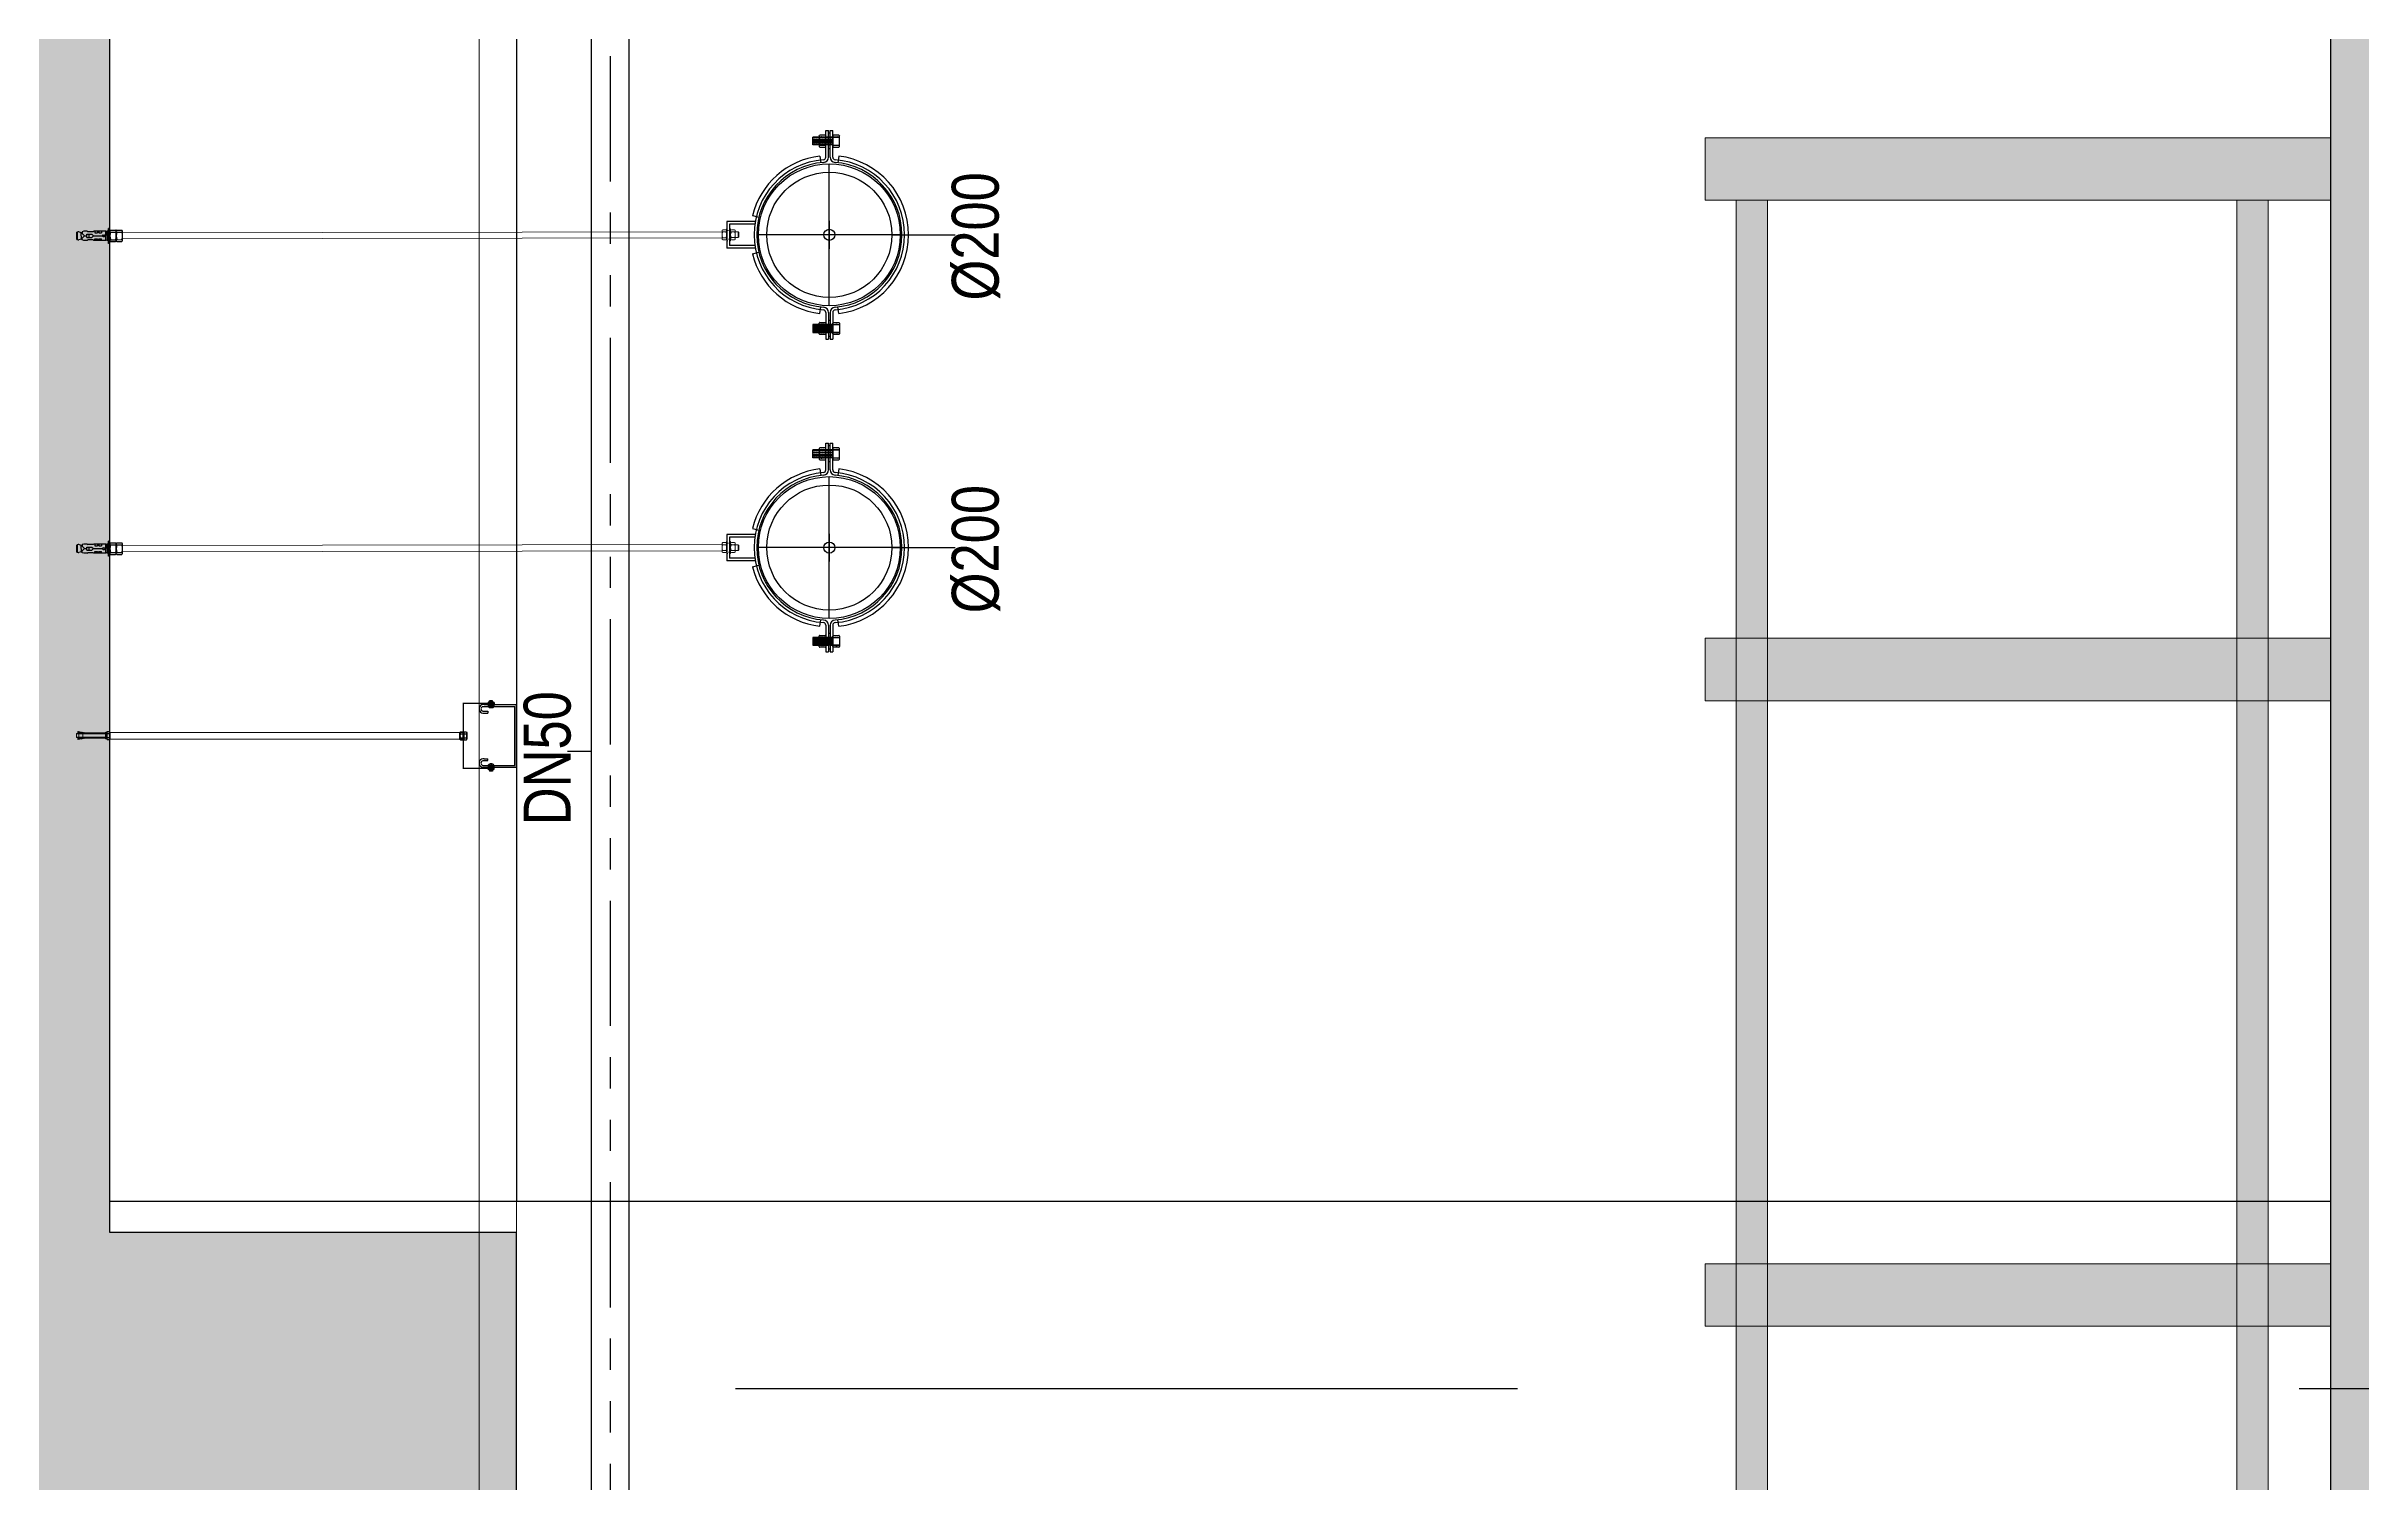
# Model space of a CAD drawing. Header units: millimetres. Extents: x -379292 to 1221486, y 92049 to 447512.
# Drawn here: x -33176 to -29475, y 176469 to 178765 of the extents above; entities that cross this region are included whole.
import ezdxf
from ezdxf.enums import TextEntityAlignment as Align

# ---------------------------------------------------------------- set-up
doc = ezdxf.new("R2010")
doc.units = ezdxf.units.MM
for name, pattern in [('ACISOTGB', [9, 4, -1, 1, -1, 1, -1]), ('CENTER', [2, 1.25, -0.25, 0.25, -0.25]), ('CENTRE', [50.8, 31.75, -6.35, 6.35, -6.35]), ('DASHDOT', [25.4, 12.7, -6.35, 0, -6.35]), ('SOGUKSU1', [72, 60, -6, 0, -6])]:
    doc.linetypes.add(name, pattern=pattern)
for name, color, linetype in [('05_AXIS', 211, 'CENTER'), ('05_CONCRETE', 6, 'Continuous'), ('05_CONCRETE VIEW', 142, 'Continuous'), ('05_HATCH CONCRETE', 141, 'Continuous'), ('1-PISSU-BORUSU', 6, 'PIS'), ('E-CT-TEXT', 7, 'Continuous'), ('INKA', 142, 'Continuous'), ('M_YANGIN_SPR_ CAP', 7, 'Continuous'), ('OZD_TAVA', 50, 'Continuous')]:
    doc.layers.add(name, color=color, linetype=linetype)
for name, color, linetype, lineweight in [('05_VIEW 1', 8, 'Continuous', 9), ('1-MIMARI', 8, 'Continuous', 9), ('1-YANGIN BORUSU-3', 1, 'SOGUKSU1', 30), ('e_kesit_cizgisi', 7, 'Continuous', 9)]:
    doc.layers.add(name, color=color, linetype=linetype, lineweight=lineweight)
doc.styles.add('cagdas', font='arial.ttf', dxfattribs={"width": 0.8, "height": 20})
doc.styles.add('DOA.ARIAL', font='arial.ttf')
doc.styles.get("Standard").update_dxf_attribs({"font": 'segoeuil.ttf'})
doc.linetypes.add('PIS', pattern='A,2.5,-0.09,[")",Standard,S=0.1,R=0,X=0,Y=-0.05],-0.035', length=2.625)
doc.linetypes.add('ZIGZAG', pattern='A,0.0001,-0.2,[131,ltypeshp.shx,S=0.2,R=0,X=-0.2,Y=0],-0.4,[131,ltypeshp.shx,S=0.2,R=180,X=0.2,Y=0],-0.2', length=0.8001)

# ---------------------------------------------------------------- blocks, each defined once
blk = doc.blocks.new('202_KorkulukGorDikme')
at = {"ltscale": 25}
h = blk.add_hatch(color=253, dxfattribs=at)
h.dxf.hatch_style = 1
h.paths.add_polyline_path([(-50, 0), (-50, 1000), (50, 1000), (50, 0)])
at = {"color": 0, "linetype": 'ByBlock', "ltscale": 25}
blk.add_lwpolyline([(-50, 0), (-50, 1000), (50, 1000), (50, 0)], close=True, dxfattribs=at)
blk = doc.blocks.new('*U1081')
at = {"ltscale": 25}
h = blk.add_hatch(color=253, dxfattribs=at)
h.dxf.hatch_style = 1
h.paths.add_polyline_path([(100, 950), (9600, 950), (9600, 900), (100, 900)])
h = blk.add_hatch(color=253, dxfattribs=at)
h.dxf.hatch_style = 1
h.paths.add_polyline_path([(100, 150), (9600, 150), (9600, 100), (100, 100)])
at = {"color": 0, "linetype": 'ByBlock', "ltscale": 25}
for points in [[(100, 950), (9600, 950), (9600, 900), (100, 900)], [(100, 150), (9600, 150), (9600, 100), (100, 100)]]:
    blk.add_lwpolyline(points, close=True, dxfattribs=at)
at = {"color": 0}
blk.add_lwpolyline([(100, 900), (9600, 900), (9600, 150), (100, 150)], close=True, dxfattribs=at)
at = {"ltscale": 25}
for p in [(50, 0), (850, 0), (1850, 0)]:
    blk.add_blockref('202_KorkulukGorDikme', p, dxfattribs=at)
blk = doc.blocks.new('A$C6a8db8d0')
at = {"layer": '05_HATCH CONCRETE', "ltscale": 25}
h = blk.add_hatch(dxfattribs=at)
h.set_pattern_fill('ANSI33', color=256, scale=1.5, angle=180, style=0)
h.set_pattern_definition([(225, (-88179.537, -273658.197), (6.7351921, -6.7351921), []), (225, (-88186.273, -273658.197), (6.7351921, -6.7351921), [4.7625, -2.38125])])
h.paths.add_polyline_path([(5815, 1180), (5795, 1180), (5795, 1160), (-1895, 1160), (-1895, 1080), (-1845, 1080), (-1845, 1145), (-1635, 1145), (-1635, 1090), (-1595, 1090), (-1595, 1145), (-1335, 1145), (-1335, 1090), (-1295, 1090), (-1295, 1145), (-1090, 1145), (-1090, 1080), (-1040, 1080), (-1040, 1145), (-835, 1145), (-835, 1090), (-795, 1090), (-795, 1145), (-535, 1145), (-535, 1090), (-495, 1090), (-495, 1145), (-290, 1145), (-290, 1080), (-240, 1080), (-240, 1145), (-35, 1145), (-35, 1090), (5, 1090), (5, 1145), (265, 1145), (265, 1090), (305, 1090), (305, 1145), (510, 1145), (510, 1080), (560, 1080), (560, 1145), (765, 1145), (765, 1090), (805, 1090), (805, 1145), (1065, 1145), (1065, 1090), (1105, 1090), (1105, 1145), (1310, 1145), (1310, 1080), (1360, 1080), (1360, 1145), (1565, 1145), (1565, 1090), (1605, 1090), (1605, 1145), (1865, 1145), (1865, 1090), (1905, 1090), (1905, 1145), (2110, 1145), (2110, 1080), (2160, 1080), (2160, 1145), (2365, 1145), (2365, 1090), (2405, 1090), (2405, 1145), (2665, 1145), (2665, 1090), (2705, 1090), (2705, 1145), (2910, 1145), (2910, 1080), (2960, 1080), (2960, 1145), (3165, 1145), (3165, 1090), (3205, 1090), (3205, 1145), (3465, 1145), (3465, 1090), (3505, 1090), (3505, 1145), (3710, 1145), (3710, 1080), (3760, 1080), (3760, 1145), (3965, 1145), (3965, 1090), (4005, 1090), (4005, 1145), (4265, 1145), (4265, 1090), (4305, 1090), (4305, 1145), (4510, 1145), (4510, 1080), (4560, 1080), (4560, 1145), (4765, 1145), (4765, 1090), (4805, 1090), (4805, 1145), (5065, 1145), (5065, 1090), (5105, 1090), (5105, 1145), (5310, 1145), (5310, 1080), (5360, 1080), (5360, 1145), (5540, 1145), (5540, 1090), (5580, 1090), (5580, 1145), (5765, 1145), (5765, 1080), (5815, 1080)])
at = {"layer": '05_HATCH CONCRETE', "ltscale": 25, "transparency": 33554671}
h = blk.add_hatch(dxfattribs=at)
h.set_pattern_fill('ANSI33', color=256, scale=1.5, angle=180)
h.set_pattern_definition([(225, (-8686.666, 32930.851), (6.735192, -6.735192), []), (225, (-8693.402, 32930.851), (6.735192, -6.735192), [4.7625, -2.38125])])
h.paths.add_polyline_path([(-8675, 790), (-8675, 420), (-8725, 420), (-8725, 370), (9165, 370), (9165, 420), (9115, 420), (9115, 810), (9095, 810), (9095, 790), (5815, 790), (5815, 810), (5795, 810), (5795, 790), (-1895, 790), (-1895, 710), (-1845, 710), (-1845, 775), (-1635, 775), (-1635, 720), (-1595, 720), (-1595, 775), (-1335, 775), (-1335, 720), (-1295, 720), (-1295, 775), (-1090, 775), (-1090, 710), (-1040, 710), (-1040, 775), (-835, 775), (-835, 720), (-795, 720), (-795, 775), (-535, 775), (-535, 720), (-495, 720), (-495, 775), (-290, 775), (-290, 710), (-240, 710), (-240, 775), (-35, 775), (-35, 720), (5, 720), (5, 775), (265, 775), (265, 720), (305, 720), (305, 775), (510, 775), (510, 710), (560, 710), (560, 775), (765, 775), (765, 720), (805, 720), (805, 775), (1065, 775), (1065, 720), (1105, 720), (1105, 775), (1310, 775), (1310, 710), (1360, 710), (1360, 775), (1565, 775), (1565, 720), (1605, 720), (1605, 775), (1865, 775), (1865, 720), (1905, 720), (1905, 775), (2110, 775), (2110, 710), (2160, 710), (2160, 775), (2365, 775), (2365, 720), (2405, 720), (2405, 775), (2665, 775), (2665, 720), (2705, 720), (2705, 775), (2910, 775), (2910, 710), (2960, 710), (2960, 775), (3165, 775), (3165, 720), (3205, 720), (3205, 775), (3465, 775), (3465, 720), (3505, 720), (3505, 775), (3710, 775), (3710, 710), (3760, 710), (3760, 775), (3965, 775), (3965, 720), (4005, 720), (4005, 775), (4265, 775), (4265, 720), (4305, 720), (4305, 775), (4510, 775), (4510, 710), (4560, 710), (4560, 775), (4765, 775), (4765, 720), (4805, 720), (4805, 775), (5065, 775), (5065, 720), (5105, 720), (5105, 775), (5310, 775), (5310, 710), (5360, 710), (5360, 775), (5540, 775), (5540, 720), (5580, 720), (5580, 775), (5760, 775), (5760, 710), (5810, 710), (5810, 775), (6110, 775), (6110, 710), (6160, 710), (6160, 775), (6365, 775), (6365, 720), (6405, 720), (6405, 775), (6665, 775), (6665, 720), (6705, 720), (6705, 775), (6910, 775), (6910, 710), (6960, 710), (6960, 775), (7165, 775), (7165, 720), (7205, 720), (7205, 775), (7465, 775), (7465, 720), (7505, 720), (7505, 775), (7710, 775), (7710, 710), (7760, 710), (7760, 775), (7965, 775), (7965, 720), (8005, 720), (8005, 775), (8265, 775), (8265, 720), (8305, 720), (8305, 775), (8510, 775), (8510, 710), (8560, 710), (8560, 775), (8790, 775), (8790, 720), (8830, 720), (8830, 775), (9085, 775), (9085, 420), (-8645, 420), (-8645, 775), (-8270, 775), (-8270, 710), (-8220, 710), (-8220, 775), (-8015, 775), (-8015, 720), (-7975, 720), (-7975, 775), (-7715, 775), (-7715, 720), (-7675, 720), (-7675, 775), (-7470, 775), (-7470, 710), (-7420, 710), (-7420, 775), (-7215, 775), (-7215, 720), (-7175, 720), (-7175, 775), (-6915, 775), (-6915, 720), (-6875, 720), (-6875, 775), (-6670, 775), (-6670, 710), (-6620, 710), (-6620, 775), (-6415, 775), (-6415, 720), (-6375, 720), (-6375, 775), (-6115, 775), (-6115, 720), (-6075, 720), (-6075, 775), (-5870, 775), (-5870, 710), (-5820, 710), (-5820, 775), (-5615, 775), (-5615, 720), (-5575, 720), (-5575, 775), (-5315, 775), (-5315, 720), (-5275, 720), (-5275, 775), (-5070, 775), (-5070, 710), (-5020, 710), (-5020, 775), (-4815, 775), (-4815, 720), (-4775, 720), (-4775, 775), (-4515, 775), (-4515, 720), (-4475, 720), (-4475, 775), (-4270, 775), (-4270, 710), (-4220, 710), (-4220, 775), (-4015, 775), (-4015, 720), (-3975, 720), (-3975, 775), (-3715, 775), (-3715, 720), (-3675, 720), (-3675, 775), (-3470, 775), (-3470, 710), (-3420, 710), (-3420, 775), (-3215, 775), (-3215, 720), (-3175, 720), (-3175, 775), (-2915, 775), (-2915, 720), (-2875, 720), (-2875, 775), (-2670, 775), (-2670, 710), (-2620, 710), (-2620, 775), (-2435, 775), (-2435, 720), (-2395, 720), (-2395, 775), (-2175, 775), (-2175, 720), (-2135, 720), (-2135, 775), (-1955, 775), (-1955, 710), (-1905, 710), (-1905, 790)])
at = {"layer": '05_AXIS', "ltscale": 500}
blk.add_line((-1065, 170), (-1065, 1660), dxfattribs=at)
at = {"layer": '05_CONCRETE'}
for points in [[(-1090, 1080), (-1040, 1080), (-1040, 1145), (-835, 1145), (-835, 1090), (-795, 1090), (-795, 1145), (-535, 1145), (-535, 1090), (-495, 1090), (-495, 1145), (-290, 1145), (-290, 1080), (-240, 1080), (-240, 1145), (-35, 1145), (-35, 1090), (5, 1090), (5, 1145), (265, 1145), (265, 1090), (305, 1090)], [(5795, 790), (-1895, 790)]]:
    blk.add_lwpolyline(points, dxfattribs=at)
at = {"layer": '05_CONCRETE VIEW', "ltscale": 20, "flags": 128}
for points in [[(-1035, 1145), (-1035, 790)], [(-295, 1080), (-1035, 1080)]]:
    blk.add_lwpolyline(points, dxfattribs=at)
at = {"layer": '05_VIEW 1', "ltscale": 25, "xscale": -0.1, "yscale": 0.1, "zscale": 0.1}
blk.add_blockref('*U1081', (-865, 790), dxfattribs=at)
blk = doc.blocks.new('A$Cdf426c59')
at = {"layer": '1-PISSU-BORUSU', "color": 1, "linetype": 'DASHDOT', "ltscale": 7.5}
for p, q in [((0, -5.67), (0, 5.67)), ((5.67, 0), (-5.67, 0))]:
    blk.add_line(p, q, dxfattribs=at)
at = {"layer": '1-PISSU-BORUSU', "color": 1, "linetype": 'Continuous'}
blk.add_circle((0, 0), 5.67, dxfattribs=at)
at = {"layer": '1-PISSU-BORUSU', "linetype": 'Continuous'}
blk.add_circle((0, 0), 5, dxfattribs=at)
blk = doc.blocks.new('INKA M12 SOMUN')
at = {"layer": 'INKA', "linetype": 'Continuous'}
for p, q in [((4150.36, 639.91), (4150.36, 640.71)), ((4150.46, 640.81), (4152.06, 640.81)), ((4152.06, 639.81), (4150.46, 639.81)), ((4150.66, 639.81), (4150.66, 640.81)), ((4151.86, 640.81), (4151.86, 639.81)), ((4152.16, 640.71), (4152.16, 639.91))]:
    blk.add_line(p, q, dxfattribs=at)
at = {"layer": 'INKA', "linetype": 'ZIGZAG', "ltscale": 0.1}
for p, q in [((4150.66, 639.81), (4150.66, 640.81)), ((4151.86, 639.81), (4151.86, 640.81))]:
    blk.add_line(p, q, dxfattribs=at)
at = {"layer": 'INKA', "linetype": 'Continuous'}
for centre, start, end in [((4150.46, 640.71), 90, 180), ((4150.46, 639.91), 180, 270), ((4152.06, 640.71), 0, 90), ((4152.06, 639.91), 270, 0)]:
    blk.add_arc(centre, 0.1, start, end, dxfattribs=at)
at = {"style": 'cagdas'}
for p in [(4150.49, 640), (4151.99, 640)]:
    blk.add_text('INKA M12 SOMUN', height=0.0525, rotation=90, dxfattribs=at).set_placement(p, align=Align.TOP_LEFT)
blk = doc.blocks.new('PULM12')
at = {"layer": 'INKA', "linetype": 'Continuous'}
for p, q in [((4155.66, 1097.83), (4155.66, 1097.58)), ((4155.66, 1097.83), (4158.06, 1097.83)), ((4156.26, 1097.83), (4156.26, 1097.58)), ((4157.46, 1097.83), (4157.46, 1097.58)), ((4158.06, 1097.83), (4158.06, 1097.58)), ((4155.66, 1097.58), (4158.06, 1097.58))]:
    blk.add_line(p, q, dxfattribs=at)
at = {"style": 'cagdas'}
for p in [(4155.78, 1097.73), (4157.59, 1097.73)]:
    blk.add_text('INKA M12 PUL', height=0.039, dxfattribs=at).set_placement(p, align=Align.TOP_LEFT)
blk = doc.blocks.new('A$Ca5a3e651')
at = {"layer": 'INKA', "linetype": 'Continuous'}
h = blk.add_hatch(dxfattribs=at)
h.set_pattern_fill('ACAD_ISO10W100', color=256, scale=0.021111, angle=-90, style=0)
h.set_pattern_definition([(90, (413.14908, -104.13396), (0.105555556, -2e-17), [0.253333333, -0.063333333, 0.010555556, -0.063333333])])
h.paths.add_polyline_path([(0.55, 15.62), (0.55, 14.36), (-2.61, 14.36), (-2.61, 15.62)])
h = blk.add_hatch(dxfattribs=at)
h.set_pattern_fill('ACAD_ISO10W100', color=256, scale=0.021111, angle=-90, style=0)
h.set_pattern_definition([(270, (413.14908, 104.13396), (0.105555556, -2e-17), [0.253333333, -0.063333333, 0.010555556, -0.063333333])])
h.paths.add_polyline_path([(0.55, -15.62), (0.55, -14.36), (-2.61, -14.36), (-2.61, -15.62)])
at = {"layer": 'INKA'}
for p, q in [((-2.61, 14.36), (-2.61, 15.62)), ((0.55, 15.62), (-2.61, 15.62)), ((-0.55, 16.68), (-0.13, 16.68)), ((-0.55, 12.42), (-0.55, 16.68)), ((-0.13, 12.42), (-0.13, 16.68)), ((0.13, 12.42), (0.13, 16.68)), ((0.13, 16.68), (0.55, 16.68)), ((0.55, 12.42), (0.55, 16.68)), ((0.55, 14.36), (-2.61, 14.36)), ((-1.5, 12.58), (-1.37, 11.53)), ((1.5, 12.58), (1.37, 11.53)), ((-11.85, 2.11), (-16.36, 2.11)), ((-16.36, 2.11), (-16.36, -2.11)), ((-15.94, 1.69), (-15.94, -1.69)), ((-11.91, 1.69), (-15.94, 1.69)), ((-12.29, 3.06), (-11.27, 2.8)), ((2.22, 0), (-2.22, 0)), ((0, 2.22), (0, -2.22)), ((-11.85, -2.11), (-16.36, -2.11)), ((-11.91, -1.69), (-15.94, -1.69)), ((-12.29, -3.06), (-11.27, -2.8)), ((0.55, -14.36), (-2.61, -14.36)), ((-2.61, -14.36), (-2.61, -15.62)), ((-1.5, -12.58), (-1.37, -11.53)), ((-0.55, -12.42), (-0.55, -16.68)), ((-0.13, -12.42), (-0.13, -16.68)), ((0.13, -12.42), (0.13, -16.68)), ((0.55, -12.42), (0.55, -16.68)), ((1.5, -12.58), (1.37, -11.53)), ((0.55, -15.62), (-2.61, -15.62)), ((-0.55, -16.68), (-0.13, -16.68)), ((0.13, -16.68), (0.55, -16.68))]:
    blk.add_line(p, q, dxfattribs=at)
blk.add_circle((0, 0), 0.886, dxfattribs=at)
for centre, radius, start, end in [((0, 0), 12.67, 96.7854, 166.0366), ((0, 0), 12.03, 94.496, 265.504), ((0, 0), 11.61, 94.496, 265.504), ((-0.98, 12.42), 0.422, 274.496, 0), ((-0.98, 12.42), 0.844, 274.496, 0), ((0.98, 12.42), 0.844, 180, 265.504), ((0.98, 12.42), 0.422, 180, 265.504), ((0, 0), 11.61, 274.496, 85.504), ((0, 0), 12.03, 274.496, 85.504), ((0, 0), 12.67, 276.7854, 83.2146), ((0, 0), 12.67, 193.9634, 263.2146), ((-0.98, -12.42), 0.422, 0, 85.504), ((-0.98, -12.42), 0.844, 0, 85.504), ((0.98, -12.42), 0.844, 94.496, 180), ((0.98, -12.42), 0.422, 94.496, 180)]:
    blk.add_arc(centre, radius, start, end, dxfattribs=at)
at = {"layer": '1-PISSU-BORUSU', "color": 6, "xscale": 2, "yscale": 2, "zscale": 2}
blk.add_blockref('A$Cdf426c59', (0, 0), dxfattribs=at)
at = {"layer": 'INKA', "linetype": 'Continuous', "yscale": 1.055555555555556, "zscale": 1.055555555555556, "rotation": 270}
for name, p, xscale in [('INKA M12 SOMUN', (-676.97, -4366.9), -1.055555555555556), ('PULM12', (-1158.69, -4372.81), -1.055555555555556), ('INKA M12 SOMUN', (-674.8, -4366.9), -1.055555555555556), ('INKA M12 SOMUN', (-676.97, 4366.9), 1.055555555555556), ('PULM12', (-1158.69, 4372.81), 1.055555555555556), ('INKA M12 SOMUN', (-674.8, 4366.9), 1.055555555555556)]:
    blk.add_blockref(name, p, dxfattribs=dict(at, xscale=xscale))
blk = doc.blocks.new('smn')
for p, q in [((-0.8, 0.55), (-0.65, 0.64)), ((-0.8, 0.55), (-0.8, 0.09)), ((-0.8, 0.09), (-0.65, 0)), ((0.65, 0.64), (-0.65, 0.64)), ((0.65, 0), (-0.65, 0)), ((-0.4, 0.55), (-0.4, 0.09)), ((0.4, 0.55), (0.4, 0.09)), ((0.8, 0.55), (0.65, 0.64)), ((0.8, 0.09), (0.65, 0)), ((0.8, 0.55), (0.8, 0.09))]:
    blk.add_line(p, q)
for centre, radius, start, end in [((-0.65, 0.24), 0.404, 51.7868, 90), ((-0.65, 0.4), 0.404, 270, 308.2132), ((0, -0.33), 0.967, 65.5673, 114.4327), ((0, 0.97), 0.967, 245.5673, 294.4327), ((0.65, 0.24), 0.404, 90, 128.2132), ((0.65, 0.4), 0.404, 231.7868, 270)]:
    blk.add_arc(centre, radius, start, end)
blk = doc.blocks.new('A$C23387eba')
h = blk.add_hatch()
h.set_pattern_fill('ANSI31', color=241, scale=1500, style=0)
h.set_pattern_definition([(315, (-421266.87, 1258294.907), (10.60660172, 10.60660172), [])])
h.paths.add_polyline_path([(44, 395), (64, 506), (57, 516), (53, 516), (32, 396), (32, 68), (44, 68)])
h.paths.add_polyline_path([(-44, 68), (-32, 68), (-32, 396), (-53, 516), (-57, 516), (-64, 506), (-44, 395)])
h = blk.add_hatch()
h.set_pattern_fill('ANSI31', color=241, scale=1000, angle=90, style=0)
h.set_pattern_definition([(45, (-421266.87, 1258294.907), (-7.07106781, 7.07106781), [])])
edge = h.paths.add_edge_path()
edge.add_line((-26, 496), (-35, 496))
edge.add_ellipse((-35, 484), major_axis=(-8.49, 8.49), ratio=1, start_angle=-45, end_angle=55)
edge.add_line((-47, 482), (-41, 446))
edge.add_ellipse((-29, 448), major_axis=(8.49, 8.49), ratio=1, start_angle=145, end_angle=225)
edge.add_line((-29, 436), (-26, 436))
edge.add_line((-26, 436), (-26, 496))
edge = h.paths.add_edge_path()
edge.add_line((26, 496), (35, 496))
edge.add_ellipse((35, 484), major_axis=(8.49, 8.49), ratio=1, start_angle=305, end_angle=405, ccw=False)
edge.add_line((47, 482), (41, 446))
edge.add_ellipse((29, 448), major_axis=(-8.49, 8.49), ratio=1, start_angle=135, end_angle=215, ccw=False)
edge.add_line((29, 436), (26, 436))
edge.add_line((26, 436), (26, 496))
at = {"color": 241}
for p, q in [((-64, 506, 996), (-57, 516, 996)), ((-44, 395, 996), (-64, 506, 996)), ((-57, 516, 996), (-32, 516, 996)), ((-32, 396, 996), (-53, 516, 996)), ((-41, 446, 996), (-47, 482, 996)), ((-44, 68, 996), (-44, 395, 996)), ((-35, 496, 996), (35, 496, 996)), ((-32, 530, 996), (-26, 536, 996)), ((-32, 496, 996), (-32, 530, 996)), ((-32, 436, 996), (-32, 496, 996)), ((-32, 68, 996), (-32, 436, 996)), ((29, 436, 996), (-29, 436, 996)), ((-26, 536, 996), (-26, 496, 996)), ((-26, 536, 996), (26, 536, 996)), ((-26, 496, 996), (-26, 436, 996)), ((-26, 496, 996), (-26, 436, 996)), ((-26, 436, 996), (-26, 68, 996)), ((32, 530, 996), (26, 536, 996)), ((26, 536, 996), (26, 496, 996)), ((26, 496, 996), (26, 436, 996)), ((26, 436, 996), (26, 68, 996)), ((32, 496, 996), (32, 530, 996)), ((32, 396, 996), (53, 516, 996)), ((32, 516, 996), (57, 516, 996)), ((32, 436, 996), (32, 496, 996)), ((32, 68, 996), (32, 436, 996)), ((47, 482, 996), (41, 446, 996)), ((44, 394, 996), (64, 506, 996)), ((44, 68, 996), (44, 396, 996)), ((64, 506, 996), (57, 516, 996)), ((-26, 68, 996), (-44, 68, 996)), ((-26, 68, 996), (-44, 68, 996)), ((44, 68, 996), (26, 68, 996)), ((44, 68, 996), (26, 68, 996))]:
    blk.add_line(p, q, dxfattribs=at)
at = {"color": 241, "extrusion": (0, 0, -1)}
for centre, major_axis, start_param, end_param in [((-35, 484, 996), (-8.49, 8.49), 5.323254, 7.068583), ((-29, 448, 996), (-8.49, 8.49), 3.92699, 5.323254), ((29, 448, 996), (-8.49, 8.49), 2.530727, 3.92699), ((35, 484, 996), (8.49, 8.49), -0.785399, 0.95993)]:
    blk.add_ellipse(centre, major_axis=major_axis, ratio=1, start_param=start_param, end_param=end_param, dxfattribs=at)
at = {"layer": 'E-CT-TEXT'}
for p, q in [((-52, 64), (52, 64)), ((-52, 64), (-52, 56)), ((-52, 56), (52, 56)), ((52, 64), (52, 56))]:
    blk.add_line(p, q, dxfattribs=at)
at = {"layer": 'E-CT-TEXT', "xscale": 80, "yscale": 80, "zscale": 80}
blk.add_blockref('smn', (0, 0), dxfattribs=at)
blk = doc.blocks.new('cıvata -pul')
for p, q in [((52, 59), (-52, 59)), ((-52, 59), (-52, 54)), ((52, 54), (-52, 54)), ((52, 59), (52, 54))]:
    blk.add_line(p, q)
at = {"xscale": 80, "yscale": 80, "zscale": 80}
blk.add_blockref('smn', (0, 0), dxfattribs=at)
blk = doc.blocks.new('CIVATA')
for p, q in [((-21.5, 0.1, -5674.6), (-20.1, 0.1, -5674.6)), ((-20.1, 0.1, -5674.6), (-20.1, -0.1, -5674.6)), ((-18.9, 5.9, -5674.6), (-18.5, 5.9, -5674.6)), ((-18.5, 5.9, -5674.6), (-18.5, -5.9, -5674.6)), ((-18.5, 3, -5674.6), (-7, 3, -5674.6)), ((-18.5, 3, -5674.6), (-16.7, 1.9, -1418.7)), ((-16.7, 1.9, -1418.7), (-16.7, -1.9, -1418.7)), ((-15.6, -6.7, -5674.6), (-15.6, 6.7, -5674.6)), ((-15.6, 6.7, -5674.6), (-14.9, 6.7, -5674.6)), ((-14.9, 6.7, -5674.6), (-14.9, -4.9, -5674.6)), ((-14.2, 6, -5674.6), (-14.9, 4.9, -5674.6)), ((-10.7, 6, -5674.6), (-14.2, 6, -5674.6)), ((-10.7, 3, -5674.6), (-14.2, 3, -5674.6)), ((-10.7, 6, -5674.6), (-10.1, 4.9, -5674.6)), ((-10.1, 4.9, -5674.6), (-10.1, -4.9, -5674.6)), ((-7, 3, -1418.7), (-7, -3, -1418.7)), ((-21.5, -0.1, -5674.6), (-20.1, -0.1, -5674.6)), ((-18.5, -5.9, -5674.6), (-18.9, -5.9, -5674.6)), ((-18.5, -3, -5674.6), (-16.7, -1.9, -1418.7)), ((-18.5, -3, -5674.6), (-7, -3, -5674.6)), ((-15.6, -6.7, -5674.6), (-14.9, -6.7, -5674.6)), ((-14.9, -4.6, -5674.6), (-14.9, -6.7, -5674.6)), ((-14.2, -6, -5674.6), (-14.9, -4.9, -5674.6)), ((-10.7, -3, -5674.6), (-14.2, -3, -5674.6)), ((-10.7, -6, -5674.6), (-14.2, -6, -5674.6)), ((-10.7, -6, -5674.6), (-10.1, -4.9, -5674.6))]:
    blk.add_line(p, q)
for centre, radius, start, end in [((-14.4, 0.3, -5674.6), 7.17, 129.5671, 181.6775), ((-11.8, 4.9, -5674.6), 3.03, 180, 218.2132), ((-7.6, 0, -5674.6), 7.25, 155.5673, 204.4327), ((-13.1, 4.9, -5674.6), 3.03, 321.7868, 0), ((-17.3, 0, -5674.6), 7.25, 335.5673, 24.4327), ((-14.4, -0.3, -5674.6), 7.17, 178.3225, 230.4329), ((-11.8, -4.9, -5674.6), 3.03, 141.7868, 180), ((-13.1, -4.9, -5674.6), 3.03, 0, 38.2132)]:
    blk.add_arc(centre, radius, start, end)
blk = doc.blocks.new('*U1214')
at = {"layer": 'e_kesit_cizgisi', "ltscale": 25}
blk.add_line((-0.46, -60.06), (0.57, -60.06), dxfattribs=at)
at = {"layer": 'e_kesit_cizgisi', "ltscale": 25, "const_width": 0.2, "elevation": 0.2}
for points in [[(-5.2, -121.56), (-5.2, -116.54), (0.2, -116.54)], [(5.18, -121.56), (5.18, -116.54), (-0.23, -116.54)]]:
    blk.add_lwpolyline(points, dxfattribs=at)
at = {"layer": 'OZD_TAVA', "color": 31, "true_color": 0xfecc66}
for p, q in [((-0.46, -60.06, -0.02), (-0.51, -116.54, 0.2)), ((0.57, -60.06, -0.02), (0.51, -116.54, 0.2))]:
    blk.add_line(p, q, dxfattribs=at)
at = {"layer": 'OZD_TAVA', "color": 1}
for p, q in [((-5.02, -119.87, -0.04), (-5.02, -125.06, -0.04)), ((-4.72, -119.65, -0.04), (-4.72, -124.76, -0.04)), ((-3.97, -119.65, -0.04), (-3.97, -120.49, -0.04)), ((-3.97, -120.49, -0.04), (-3.67, -120.49, -0.04)), ((-3.67, -119.87, -0.04), (-3.67, -120.49, -0.04)), ((3.64, -119.87, -0.04), (3.64, -120.49, -0.04)), ((3.94, -120.49, -0.04), (3.64, -120.49, -0.04)), ((3.94, -120.49, -0.04), (3.64, -120.49, -0.04)), ((3.94, -119.65, -0.04), (3.94, -120.49, -0.04)), ((3.94, -119.65, -0.04), (3.94, -120.49, -0.04)), ((4.68, -119.65, -0.04), (4.68, -124.76, -0.04)), ((4.98, -119.87, -0.04), (4.98, -125.06, -0.04)), ((-5.02, -125.06, -0.04), (4.99, -125.06, -0.28)), ((-4.72, -124.76, -0.04), (4.69, -124.76, -0.28))]:
    blk.add_line(p, q, dxfattribs=at)
for centre, radius, start, end in [((-4.35, -119.75, -0.04), 0.684, 349.6444, 190.3556), ((-4.35, -119.75, -0.04), 0.385, 13.8185, 166.1815), ((4.31, -119.75, -0.04), 0.684, 349.6444, 190.3556), ((4.31, -119.75, -0.04), 0.385, 13.8185, 166.1815)]:
    blk.add_arc(centre, radius, start, end, dxfattribs=at)
at = {"layer": 'E-CT-TEXT', "xscale": 0.009855724012972203, "yscale": 0.009855724012972203, "zscale": 0.009855724012972203}
for p in [(-0.01, -116.52, 0.2), (-0.01, -117.13, 0.2)]:
    blk.add_blockref('cıvata -pul', p, dxfattribs=at)
at = {"layer": 'E-CT-TEXT', "yscale": 0.08000000000000028, "zscale": 0.08000000000000028, "rotation": 180}
for p, xscale in [((-6.2, -120.98, 453.93), 0.08000000000000028), ((6.17, -120.98, 453.93), -0.08000000000000028)]:
    blk.add_blockref('CIVATA', p, dxfattribs=dict(at, xscale=xscale))
at = {"layer": 'e_kesit_cizgisi', "ltscale": 25, "xscale": 0.01, "yscale": 0.01, "zscale": 0.01}
blk.add_blockref('A$C23387eba', (0.05, -60.06), dxfattribs=at)
blk = doc.blocks.new('A$Cc4a6e48b')
at = {"color": 1, "linetype": 'ACISOTGB', "ltscale": 5}
blk.add_line((15, 1498.02), (15, 7868.31), dxfattribs=at)
at = {"color": 7, "ltscale": 0.5}
for p, q in [((-70.29, 7743.73), (-70.29, 7744.89)), ((-70.17, 7743.73), (-70.18, 7744.89)), ((-69.58, 7744.82), (-69.97, 7744.95)), ((-69.57, 7743.8), (-69.97, 7743.67)), ((-69.42, 7744.82), (-69.58, 7744.82)), ((-69.57, 7743.8), (-69.58, 7744.82)), ((-69.42, 7743.8), (-69.57, 7743.8)), ((-69.18, 7745.04), (-69.42, 7744.97)), ((-69.42, 7744.97), (-69.42, 7744.68)), ((-69.42, 7744.68), (-69.05, 7744.31)), ((-69.42, 7743.94), (-69.05, 7744.31)), ((-69.42, 7743.66), (-69.42, 7743.94)), ((-69.18, 7743.58), (-69.42, 7743.66)), ((-68.66, 7745.05), (-69.18, 7745.04)), ((-68.65, 7743.58), (-69.18, 7743.58)), ((-69.05, 7744.31), (-68.68, 7744.31)), ((-68.68, 7744.05), (-68.68, 7744.57)), ((-68.68, 7744.57), (-67.89, 7744.57)), ((-68.68, 7744.05), (-67.89, 7744.06)), ((-68.66, 7745.05), (-68.56, 7744.97)), ((-68.65, 7743.58), (-68.56, 7743.66)), ((-67.69, 7744.97), (-68.56, 7744.97)), ((-67.69, 7743.66), (-68.56, 7743.66)), ((-68.33, 7744.06), (-68.33, 7744.57)), ((-67.89, 7744.57), (-67.63, 7744.32)), ((-67.89, 7744.06), (-67.63, 7744.32)), ((-67.6, 7745.05), (-67.69, 7744.97)), ((-67.6, 7743.58), (-67.69, 7743.66)), ((-67.63, 7744.32), (-66.21, 7744.32)), ((-65.67, 7745.05), (-67.6, 7745.05)), ((-65.66, 7743.59), (-67.6, 7743.58)), ((-66.97, 7745.05), (-67.41, 7745.01)), ((-67.41, 7745.01), (-67.41, 7744.78)), ((-67.41, 7744.78), (-66.97, 7744.78)), ((-67.41, 7743.85), (-66.97, 7743.86)), ((-67.41, 7743.62), (-67.41, 7743.85)), ((-66.97, 7743.58), (-67.41, 7743.62)), ((-66.97, 7745.05), (-66.97, 7744.78)), ((-66.97, 7743.58), (-66.97, 7743.86)), ((-66.33, 7745.05), (-66.77, 7745.02)), ((-66.77, 7745.02), (-66.77, 7744.78)), ((-66.77, 7744.78), (-66.33, 7744.78)), ((-66.77, 7743.62), (-66.77, 7743.86)), ((-66.77, 7743.86), (-66.33, 7743.86)), ((-66.33, 7743.59), (-66.77, 7743.62)), ((-66.33, 7745.05), (-66.33, 7744.78)), ((-66.33, 7743.59), (-66.33, 7743.86)), ((-66.09, 7744.44), (-65.89, 7744.44)), ((-66.09, 7744.2), (-65.89, 7744.2)), ((-65.66, 7743.59), (-65.67, 7745.05)), ((-65.25, 7745.05), (-65.48, 7745.05)), ((-65.48, 7745.05), (-65.47, 7743.59)), ((-65.25, 7743.59), (-65.47, 7743.59)), ((-70.29, 7693.73), (-70.29, 7694.89)), ((-70.17, 7693.73), (-70.18, 7694.89)), ((-69.58, 7694.82), (-69.97, 7694.95)), ((-69.57, 7693.8), (-69.97, 7693.67)), ((-69.42, 7694.82), (-69.58, 7694.82)), ((-69.57, 7693.8), (-69.58, 7694.82)), ((-69.42, 7693.8), (-69.57, 7693.8)), ((-69.18, 7695.04), (-69.42, 7694.97)), ((-69.42, 7694.97), (-69.42, 7694.68)), ((-69.42, 7694.68), (-69.05, 7694.31)), ((-69.42, 7693.94), (-69.05, 7694.31)), ((-69.42, 7693.66), (-69.42, 7693.94)), ((-69.18, 7693.58), (-69.42, 7693.66)), ((-68.66, 7695.05), (-69.18, 7695.04)), ((-68.65, 7693.58), (-69.18, 7693.58)), ((-69.05, 7694.31), (-68.68, 7694.31)), ((-68.68, 7694.05), (-68.68, 7694.57)), ((-68.68, 7694.57), (-67.89, 7694.57)), ((-68.68, 7694.05), (-67.89, 7694.06)), ((-68.66, 7695.05), (-68.56, 7694.97)), ((-68.65, 7693.58), (-68.56, 7693.66)), ((-67.69, 7694.97), (-68.56, 7694.97)), ((-67.69, 7693.66), (-68.56, 7693.66)), ((-68.33, 7694.06), (-68.33, 7694.57)), ((-67.89, 7694.57), (-67.63, 7694.32)), ((-67.89, 7694.06), (-67.63, 7694.32)), ((-67.6, 7695.05), (-67.69, 7694.97)), ((-67.6, 7693.58), (-67.69, 7693.66)), ((-67.63, 7694.32), (-66.21, 7694.32)), ((-65.67, 7695.05), (-67.6, 7695.05)), ((-65.66, 7693.59), (-67.6, 7693.58)), ((-66.97, 7695.05), (-67.41, 7695.01)), ((-67.41, 7695.01), (-67.41, 7694.78)), ((-67.41, 7694.78), (-66.97, 7694.78)), ((-67.41, 7693.85), (-66.97, 7693.86)), ((-67.41, 7693.62), (-67.41, 7693.85)), ((-66.97, 7693.58), (-67.41, 7693.62)), ((-66.97, 7695.05), (-66.97, 7694.78)), ((-66.97, 7693.58), (-66.97, 7693.86)), ((-66.33, 7695.05), (-66.77, 7695.02)), ((-66.77, 7695.02), (-66.77, 7694.78)), ((-66.77, 7694.78), (-66.33, 7694.78)), ((-66.77, 7693.62), (-66.77, 7693.86)), ((-66.77, 7693.86), (-66.33, 7693.86)), ((-66.33, 7693.59), (-66.77, 7693.62)), ((-66.33, 7695.05), (-66.33, 7694.78)), ((-66.33, 7693.59), (-66.33, 7693.86)), ((-66.09, 7694.44), (-65.89, 7694.44)), ((-66.09, 7694.2), (-65.89, 7694.2)), ((-65.66, 7693.59), (-65.67, 7695.05)), ((-65.25, 7695.05), (-65.48, 7695.05)), ((-65.48, 7695.05), (-65.47, 7693.59)), ((-65.25, 7693.59), (-65.47, 7693.59))]:
    blk.add_line(p, q, dxfattribs=at)
at = {"color": 7}
for p, q in [((-65, 7745.51), (-65.25, 7745.51)), ((-65.25, 7743.11), (-65.25, 7745.51)), ((-65, 7743.11), (-65, 7745.51)), ((-64.92, 7745.22), (-64.09, 7745.23)), ((-64.92, 7744.92), (-64.09, 7744.92)), ((-64.91, 7743.7), (-64.09, 7743.7)), ((-64, 7743.55), (-64, 7745.07)), ((-63.92, 7745.23), (-63.09, 7745.23)), ((-63.92, 7744.92), (-63.09, 7744.92)), ((-63.91, 7743.7), (-63.09, 7743.71)), ((-63, 7743.55), (-63, 7745.08)), ((-65, 7743.11), (-65.25, 7743.11)), ((-64.91, 7743.4), (-64.09, 7743.4)), ((-63.91, 7743.4), (-63.09, 7743.4)), ((-65, 7695.51), (-65.25, 7695.51)), ((-65.25, 7693.11), (-65.25, 7695.51)), ((-65, 7693.11), (-65, 7695.51)), ((-65, 7693.11), (-65.25, 7693.11)), ((-64.92, 7695.22), (-64.09, 7695.23)), ((-64.92, 7694.92), (-64.09, 7694.92)), ((-64.91, 7693.7), (-64.09, 7693.7)), ((-64.91, 7693.4), (-64.09, 7693.4)), ((-64, 7693.55), (-64, 7695.07)), ((-63.92, 7695.23), (-63.09, 7695.23)), ((-63.92, 7694.92), (-63.09, 7694.92)), ((-63.91, 7693.7), (-63.09, 7693.71)), ((-63.91, 7693.4), (-63.09, 7693.4)), ((-63, 7693.55), (-63, 7695.08))]:
    blk.add_line(p, q, dxfattribs=at)
at = {"color": 7, "linetype": 'Continuous', "lineweight": 5}
for p, q in [((-63, 7744.81), (32.85, 7744.98)), ((-63, 7743.81), (32.85, 7743.98)), ((-63, 7694.81), (32.85, 7694.98)), ((-63, 7693.81), (32.85, 7693.98))]:
    blk.add_line(p, q, dxfattribs=at)
at = {"lineweight": 5}
for p, q in [((32.85, 7743.85), (32.85, 7745.1)), ((32.97, 7745.28), (33.46, 7745.28)), ((32.97, 7744.93), (33.46, 7744.93)), ((32.97, 7744.02), (33.47, 7744.02)), ((32.97, 7743.67), (33.47, 7743.67)), ((33.59, 7743.51), (33.58, 7745.44)), ((34.22, 7743.52), (34.22, 7745.44)), ((34.34, 7745.28), (34.83, 7745.28)), ((34.34, 7744.93), (34.83, 7744.93)), ((34.34, 7744.03), (34.84, 7744.03)), ((34.34, 7743.67), (34.84, 7743.68)), ((34.96, 7743.85), (34.96, 7745.11)), ((34.96, 7744.93), (35.44, 7744.93)), ((34.96, 7744.03), (35.44, 7744.03)), ((35.44, 7744.03), (35.44, 7744.93)), ((35.44, 7744.93), (35.51, 7744.85)), ((35.44, 7744.03), (35.52, 7744.11)), ((35.52, 7744.11), (35.51, 7744.85)), ((32.85, 7693.85), (32.85, 7695.1)), ((32.97, 7695.28), (33.46, 7695.28)), ((32.97, 7694.93), (33.46, 7694.93)), ((32.97, 7694.02), (33.47, 7694.02)), ((32.97, 7693.67), (33.47, 7693.67)), ((33.59, 7693.51), (33.58, 7695.44)), ((34.22, 7693.52), (34.22, 7695.44)), ((34.34, 7695.28), (34.83, 7695.28)), ((34.34, 7694.93), (34.83, 7694.93)), ((34.34, 7694.03), (34.84, 7694.03)), ((34.34, 7693.67), (34.84, 7693.68)), ((34.96, 7693.85), (34.96, 7695.11)), ((34.96, 7694.93), (35.44, 7694.93)), ((34.96, 7694.03), (35.44, 7694.03)), ((35.44, 7694.03), (35.44, 7694.93)), ((35.44, 7694.93), (35.51, 7694.85)), ((35.44, 7694.03), (35.52, 7694.11)), ((35.52, 7694.11), (35.51, 7694.85))]:
    blk.add_line(p, q, dxfattribs=at)
at = {"linetype": 'CENTRE', "lineweight": 5}
for p, q in [((33.74, 7745.44), (33.58, 7745.44)), ((34.06, 7745.44), (34.22, 7745.44)), ((33.75, 7743.52), (33.59, 7743.51)), ((34.06, 7743.52), (34.22, 7743.52)), ((33.74, 7695.44), (33.58, 7695.44)), ((33.75, 7693.52), (33.59, 7693.51)), ((34.06, 7695.44), (34.22, 7695.44)), ((34.06, 7693.52), (34.22, 7693.52))]:
    blk.add_line(p, q, dxfattribs=at)
at = {"color": 7, "linetype": 'Continuous', "lineweight": 15}
for p, q in [((33.89, 7745.18), (33.74, 7745.18)), ((33.9, 7743.76), (34.05, 7743.76)), ((33.89, 7695.18), (33.74, 7695.18)), ((33.9, 7693.76), (34.05, 7693.76))]:
    blk.add_line(p, q, dxfattribs=at)
at = {"color": 7, "ltscale": 0.5}
for centre, radius, start, end in [((-70.24, 7744.73), 0.177, 68.3179, 106.2443), ((-70.24, 7743.9), 0.177, 253.9732, 291.8996), ((-70.03, 7744.79), 0.177, 68.3179, 144.1708), ((-70.03, 7743.84), 0.177, 216.0467, 291.8996), ((-66.09, 7744.32), 0.118, 90.1087, 270.1087), ((-65.89, 7744.32), 0.118, 270.1087, 90.1087), ((-65.57, 7745.07), 0.0963, 189.0364, 351.181), ((-65.57, 7743.57), 0.0963, 9.0364, 171.181), ((-70.24, 7694.73), 0.177, 68.3179, 106.2443), ((-70.24, 7693.9), 0.177, 253.9732, 291.8996), ((-70.03, 7694.79), 0.177, 68.3179, 144.1708), ((-70.03, 7693.84), 0.177, 216.0467, 291.8996), ((-66.09, 7694.32), 0.118, 90.1087, 270.1087), ((-65.89, 7694.32), 0.118, 270.1087, 90.1087), ((-65.57, 7695.07), 0.0963, 189.0364, 351.181), ((-65.57, 7693.57), 0.0963, 9.0364, 171.181)]:
    blk.add_arc(centre, radius, start, end, dxfattribs=at)
at = {"color": 7}
for centre, radius, start, end in [((-64.83, 7745.07), 0.176, 120.364, 239.8535), ((-62.84, 7744.32), 2.16, 163.7656, 196.4519), ((-64.82, 7743.55), 0.176, 120.364, 239.8535), ((-64.18, 7745.07), 0.176, 300.364, 59.8535), ((-66.16, 7744.31), 2.16, 343.7656, 16.4519), ((-64.18, 7743.55), 0.176, 300.364, 59.8535), ((-63.83, 7745.07), 0.176, 120.364, 239.8535), ((-61.84, 7744.32), 2.16, 163.7656, 196.4519), ((-63.82, 7743.55), 0.176, 120.364, 239.8535), ((-63.18, 7745.08), 0.176, 300.364, 59.8535), ((-65.16, 7744.31), 2.16, 343.7656, 16.4519), ((-63.18, 7743.55), 0.176, 300.364, 59.8535), ((-64.83, 7695.07), 0.176, 120.364, 239.8535), ((-62.84, 7694.32), 2.16, 163.7656, 196.4519), ((-64.82, 7693.55), 0.176, 120.364, 239.8535), ((-64.18, 7695.07), 0.176, 300.364, 59.8535), ((-66.16, 7694.31), 2.16, 343.7656, 16.4519), ((-64.18, 7693.55), 0.176, 300.364, 59.8535), ((-63.83, 7695.07), 0.176, 120.364, 239.8535), ((-61.84, 7694.32), 2.16, 163.7656, 196.4519), ((-63.82, 7693.55), 0.176, 120.364, 239.8535), ((-63.18, 7695.08), 0.176, 300.364, 59.8535), ((-65.16, 7694.31), 2.16, 343.7656, 16.4519), ((-63.18, 7693.55), 0.176, 300.364, 59.8535)]:
    blk.add_arc(centre, radius, start, end, dxfattribs=at)
at = {"lineweight": 5}
for centre, radius, start, end in [((33.04, 7745.1), 0.188, 110.9308, 249.2866), ((33.76, 7744.48), 0.907, 150.188, 210.0295), ((33.04, 7743.85), 0.188, 110.9308, 249.2866), ((33.4, 7745.1), 0.188, 290.9308, 69.2866), ((32.68, 7744.47), 0.907, 330.188, 30.0295), ((33.4, 7743.85), 0.188, 290.9308, 69.2866), ((34.41, 7745.11), 0.188, 110.9308, 249.2866), ((35.13, 7744.48), 0.907, 150.188, 210.0295), ((34.41, 7743.85), 0.188, 110.9308, 249.2866), ((34.77, 7745.11), 0.188, 290.9308, 69.2866), ((34.05, 7744.48), 0.907, 330.188, 30.0295), ((34.77, 7743.85), 0.188, 290.9308, 69.2866), ((33.04, 7695.1), 0.188, 110.9308, 249.2866), ((33.76, 7694.48), 0.907, 150.188, 210.0295), ((33.04, 7693.85), 0.188, 110.9308, 249.2866), ((33.4, 7695.1), 0.188, 290.9308, 69.2866), ((32.68, 7694.47), 0.907, 330.188, 30.0295), ((33.4, 7693.85), 0.188, 290.9308, 69.2866), ((34.41, 7695.11), 0.188, 110.9308, 249.2866), ((35.13, 7694.48), 0.907, 150.188, 210.0295), ((34.41, 7693.85), 0.188, 110.9308, 249.2866), ((34.77, 7695.11), 0.188, 290.9308, 69.2866), ((34.05, 7694.48), 0.907, 330.188, 30.0295), ((34.77, 7693.85), 0.188, 290.9308, 69.2866)]:
    blk.add_arc(centre, radius, start, end, dxfattribs=at)
at = {"layer": '1-YANGIN BORUSU-3', "linetype": 'ByBlock', "ltscale": 25}
for p, q in [((12, 1498.02), (12, 7868.31)), ((18, 1498.02), (18, 7868.31))]:
    blk.add_line(p, q, dxfattribs=at)
at = {"layer": 'e_kesit_cizgisi', "color": 6, "ltscale": 25}
blk.add_lwpolyline([(-6, 242), (-6, 10334.64), (0, 10334.64), (0, 242)], close=True, dxfattribs=at)
at = {"layer": 'M_YANGIN_SPR_ CAP', "ltscale": 0.01}
for p, q in [((60, 7744.48), (70.13, 7744.48)), ((60, 7694.48), (70.13, 7694.48)), ((8.12, 7661.92), (12, 7661.92))]:
    blk.add_line(p, q, dxfattribs=at)
at = {"ltscale": 25}
for p in [(50, 7744.48), (50, 7694.48)]:
    blk.add_blockref('A$Ca5a3e651', p, dxfattribs=at)
at = {"layer": 'e_kesit_cizgisi', "ltscale": 25, "rotation": 90}
blk.add_blockref('*U1214', (-125.06, 7664.39, 0.16), dxfattribs=at)
at = {"layer": 'M_YANGIN_SPR_ CAP', "ltscale": 0.01, "style": 'DOA.ARIAL', "width": 0.8}
for s, p in [('%%C200', (69.58, 7744.23, -15527.66)), ('%%C200', (69.58, 7694.23, -15527.66)), ('DN50', (1.14, 7660.81, -15527.66))]:
    blk.add_text(s, height=7.5, rotation=90, dxfattribs=at).set_placement(p, align=Align.TOP_CENTER)

msp = doc.modelspace()

# ---------------------------------------------------------------- block references
at = {"layer": '1-MIMARI', "ltscale": 25, "xscale": 10, "yscale": 10, "zscale": 10, "rotation": 90}
msp.add_blockref('A$C6a8db8d0', (-21624.5, 187268.8), dxfattribs=at)

# ---------------------------------------------------------------- next in the draw order: block references
at = {"color": 30, "xscale": 10, "yscale": 10, "zscale": 10}
msp.add_blockref('A$Cc4a6e48b', (-32424.5, 101018.8), dxfattribs=at)

doc.saveas('drawing.dxf')
